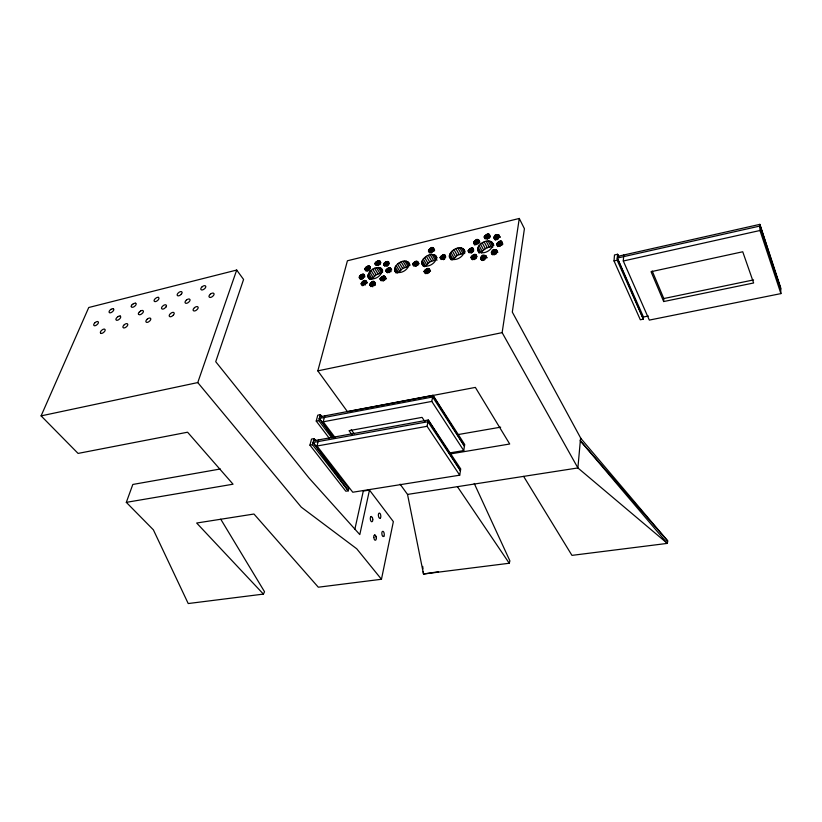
<?xml version="1.0" encoding="UTF-8"?>
<svg xmlns="http://www.w3.org/2000/svg" width="822" height="822" viewBox="0 0 822 822"><rect width="100%" height="100%" fill="white"/><g stroke="black" fill="none" stroke-linecap="round" stroke-linejoin="round"><path stroke-width="1.23" d="M473.616 243.035C478.589 233.006 482.401 247.309 473.616 243.035L474.664 244.966M470.914 257.492C477.222 264.16 478.538 247.73 470.914 257.492L471.972 259.423M468.119 250.957C474.376 257.522 475.691 241.288 468.119 250.957L469.177 252.878M463.865 249.282C466.495 256.176 453.014 263.687 449.336 256.834C449.192 250.032 461.574 243.682 464.933 251.203M440.089 257.656C446.079 264.201 447.661 248.08 440.089 257.656L441.178 259.557M428.478 251.049C433.523 241.206 436.821 255.282 428.478 251.049L429.567 252.929M663.683 301.551L651.055 271.702L742.739 251.768L753.63 282.974L663.683 301.551L663.806 298.54L652.185 270.983M424.039 271.537C429.916 278.216 431.684 261.899 424.039 271.537L425.149 273.418M435.979 255.981C438.434 262.742 425.19 270.294 421.645 263.441C421.624 256.762 433.697 250.391 437.078 257.872M412.613 264.222C418.347 270.757 420.186 254.738 412.613 264.222L413.733 266.092M617.445 256.423L759.826 224.365L780.715 289.169L759.867 226.05L617.322 258.057L643.472 316.994L643.359 319.162L640.328 319.768L614.024 260.923L614.486 254.974L617.61 254.265L618.637 256.577M396.05 272.945C389.947 265.804 406.119 255.765 409.767 264.407M780.9 293.608L759.99 230.499L759.826 224.365L780.643 287.495L780.9 293.608L649.329 320.097L623.302 260.995L623.734 255.005M385.682 270.664C391.149 277.168 393.255 261.262 385.682 270.664L386.823 272.503M383.555 264.273L383.658 265.218C385.508 266.862 389.381 264.427 388.755 262.054L387.368 261.478L384.686 262.629L383.555 264.273L384.696 266.112M617.322 258.057L643.359 319.162L617.158 260.225L617.61 254.265L618.606 256.618M379.99 278.997C385.436 285.594 387.614 269.534 379.99 278.997L381.141 280.836M374.976 263.523L375.068 264.468C376.908 266.092 380.74 263.667 380.134 261.314L378.11 260.841L375.582 262.413L374.976 263.523L376.116 265.352M369.766 284.833C375.007 274.928 377.709 289.262 369.766 284.833L370.928 286.652M367.896 276.264C368.297 270.428 377 264.797 381.85 268.969C383.535 275.308 373.167 281.925 368.266 277.435L367.896 276.264L369.633 278.997M364.917 269.277C365.081 267.119 368.307 265.013 370.106 266.564C370.691 268.907 366.879 271.352 365.05 269.708L366.078 271.096M580.599 437.849L577.887 467.944L667.361 543.393L667.7 540.927L580.897 438.475L512.312 312.103L524.415 228.711L519.278 218.457L347.418 260.769L317.826 370.856L347.47 411.688L475.363 387.409L509.712 444.003L450.374 453.939M361.177 283.96C366.417 274.116 369.027 288.347 361.177 283.96L362.348 285.768M359.224 277.497C359.378 275.329 362.625 273.192 364.423 274.774C365.009 277.127 361.187 279.603 359.358 277.939L360.385 279.305M400.098 484.179L407.527 494.423L577.887 467.944L502.139 332.633L519.278 218.457M318.576 439.883L317.015 446.007L352.772 492.234L459.714 475.188L460.731 468.961L428.272 420.001L313.49 440.808M448.658 453.097L463.731 450.559L464.718 444.527L432.937 395.32L319.727 416.816M459.714 475.188L427.08 426.299L428.272 420.001L460.454 470.667L427.943 421.727L313.059 442.483L348.312 490.826L345.836 491.217L309.945 445.154L311.538 439.061L314.066 438.599L315.617 440.613L314.066 438.599L312.483 444.702L348.312 490.826L348.816 488.638L313.059 442.483M463.731 450.559L431.786 401.413L432.937 395.32L464.451 446.182L432.629 396.985L319.306 418.439L333.249 438.064M354.816 529.45L363.293 491.063L369.479 490.076L359.8 534.598L308.815 477.798L215.724 361.69L243.579 279.459L236.695 270.048L88.745 307.51L41.1 415.881L78.08 453.415L187.57 432.208L233.047 484.209L126.311 502.355L132.825 484.456L220.317 468.992M523.624 476.38L571.958 555.374L667.361 543.393L580.332 440.808L580.897 438.475M335.397 437.962L323.221 421.799L324.741 415.86M331.698 437.736L318.741 420.587L320.282 414.678L317.775 415.151L316.234 421.059L329.211 438.177M407.527 494.423L423.505 574.013L509.25 563.255L509.897 560.881L474.243 483.47M496.724 244.113C504.297 234.352 503.259 250.7 496.724 244.113L497.752 246.066M496.827 250.33C490.231 263.307 489.604 242.469 497.865 252.282M499.273 235.308C492.676 248.09 492.203 227.56 500.29 237.26M486.059 255.899C479.442 268.856 478.887 248.059 487.107 257.841M484.179 237.024C491.679 227.417 490.549 243.456 484.179 237.024L485.216 238.966M492.316 242.459C495.142 249.467 481.394 256.947 477.592 250.094C477.325 242.696 491.237 236.489 493.868 245.377M369.479 490.076L393.358 521.621L381.459 579.274L356.727 548.777L301.284 507.164L197.763 382.569L236.695 270.048M126.311 502.355L153.375 529.83L188.217 603.543L263.42 594.101L264.54 591.758L220.738 519.185M489.861 241.062L492.964 246.898C488.34 246.323 483.542 248.963 481.25 252.971L478.106 247.165M459.806 247.771L463.002 253.505L457.248 255.416L453.138 259.639L449.911 253.926M432.064 254.45L435.341 260.112L429.69 261.982L425.591 266.174L422.272 260.543M404.866 261.006L408.215 266.585L402.667 268.424L398.578 272.585L395.177 267.037M378.192 267.438L381.624 272.925L376.178 274.743L372.089 278.863L368.616 273.397M139.401 312.052L140.541 311.096M132.239 304.633L133.37 303.678M374.277 535.194L374.873 534.927M370.773 516.689L371.369 516.442M117.926 316.665L116.796 317.621A2.959 1.49 -38.3 0 0 115.943 319.676L116.447 320.231A2.785 1.408 -38.3 0 0 118.687 319.676L119.827 318.72A2.959 1.49 -38.3 0 0 120.68 316.665L120.176 316.11M111.083 309.257L109.953 310.202A2.918 1.459 -38.3 0 0 109.1 312.216L109.593 312.761A2.754 1.367 -38.3 0 0 111.813 312.206L112.933 311.261A2.918 1.459 -38.3 0 0 113.785 309.247L113.292 308.702M614.024 260.923L617.158 260.225M623.302 260.995L759.99 230.499M41.1 415.881L197.763 382.569M663.806 298.54L753.569 279.912M317.826 370.856L502.139 332.633M643.472 316.994L648.332 316.018M316.234 421.059L318.741 420.587M323.221 421.799L431.786 401.413M309.945 445.154L312.483 444.702M317.015 446.007L427.08 426.299M457.833 434.612L500.66 427.163M438.527 571.732L423.505 574.013L423.238 571.475M381.459 579.274L318.309 587.206L253.967 514.027L196.664 523.028L263.42 594.101M158.358 297.43L158.903 297.965A2.969 1.51 -37.4 0 1 158.101 300.009L156.961 300.975A2.795 1.428 -37.4 0 1 154.67 301.54L154.125 301.006A2.969 1.51 -37.4 0 1 154.937 298.961L156.067 298.006A2.969 1.51 -37.4 0 1 158.533 297.369M135.62 303.123L136.144 303.657A2.939 1.48 -37.9 0 1 135.311 305.692L134.181 306.637A2.774 1.397 -37.9 0 1 131.921 307.202L131.407 306.668M100.89 333.311L100.397 332.746A2.969 1.49 -38.8 0 1 101.27 330.67L102.411 329.714A2.795 1.408 -38.8 0 1 104.651 329.17L105.144 329.735A2.969 1.49 -38.8 0 1 104.271 331.811L103.12 332.776A2.969 1.49 -38.8 0 1 100.716 333.372M394.909 271.096C399.893 275.576 410.507 268.989 408.647 262.537M580.332 440.808L667.7 540.927M319.306 418.439L333.753 437.612M321.792 416.692L320.282 414.678L321.741 416.744M352.052 434.776L349.052 430.697L422.056 417.37L424.871 421.604M351.251 429.762L354.251 433.841M457.433 486.665L509.25 563.255M362.379 281.771L364.136 284.494M359.276 276.983L360.437 278.792M361.844 282.306L363.601 285.029M361.454 282.871L363.211 285.594M361.228 283.436L362.399 285.255M361.043 274.877L363.365 278.504M364.393 280.713L366.15 283.446M360.416 275.329L362.163 278.052M363.694 280.949L365.451 283.682M359.892 275.863L362.214 279.49M363.005 281.309L365.348 284.946M359.502 276.418L361.248 279.141M363.653 274.25L364.814 276.069M369.808 284.309L370.979 286.128M363.077 274.188L364.824 276.922M362.42 274.281L364.167 277.004M366.109 280.888L367.27 282.706M361.721 274.517L363.468 277.24M365.646 280.682L366.807 282.501M365.06 280.631L366.807 283.354M371.595 282.172L373.918 285.82M368.266 277.435L369.427 279.264M370.958 282.634L372.705 285.368M370.424 283.169L372.756 286.816M370.034 283.734L371.791 286.477M365.574 267.653L367.886 271.291M374.257 281.545L375.418 283.374M365.194 268.219L366.92 270.941M373.661 281.484L375.407 284.227M364.968 268.763L366.119 270.582M372.993 281.576L375.315 285.234M368.02 274.887L370.917 279.449M372.284 281.802L374.606 285.46M368.102 266.081L369.818 268.815M367.403 266.318L369.705 269.955M366.725 266.677L369.027 270.315M369.653 271.897L373.116 277.374M366.098 267.129L367.824 269.863M372.726 269.267L376.178 274.743M369.335 266.04L370.486 267.869M368.759 265.989L370.486 268.722M371.051 270.489L374.513 275.966M381.131 277.322L383.432 281.001M374.555 268.311L377.997 273.788M380.596 277.867L382.333 280.61M380.216 278.432L381.367 280.271M375.192 262.978L376.342 264.797M383.165 276.264L384.891 279.018M382.456 276.5L384.758 280.179M376.414 267.684L379.856 273.171M381.768 276.86L384.069 280.538M377.411 261.077L379.117 263.821M381.007 268.095L382.723 270.849M376.723 261.437L379.004 265.095M376.106 261.889L378.387 265.547M379.754 267.571L382.62 272.154M384.912 276.428L386.063 278.268M384.439 276.223L386.165 278.987M375.582 262.413L377.298 265.157M383.843 276.171L385.569 278.925M385.898 270.109L387.614 272.863M379.815 260.985L380.956 262.824M379.353 260.8L380.494 262.629M378.767 260.749L379.908 262.578M378.11 260.841L380.381 264.499M384.686 262.629L386.957 266.307M384.162 263.163L385.867 265.917M387.45 268.547L389.155 271.311M383.771 263.718L384.912 265.557M386.813 269.01L389.094 272.688M386.289 269.544L387.994 272.298M386.7 261.581L388.395 264.335M390.594 268.106L391.724 269.945M390.111 267.9L391.251 269.75M386.001 261.817L388.261 265.485M389.515 267.849L390.656 269.698M385.313 262.177L387.583 265.845M388.847 267.951L391.118 271.63M388.138 268.188L390.419 271.866M394.509 269.914L396.214 272.688M387.963 261.53L389.094 263.369M387.368 261.478L389.063 264.242M394.601 268.537L397.437 273.151M397.612 264.109L400.992 269.657M396.204 265.527L399.595 271.075M399.297 262.865L402.667 268.424M401.146 261.899L404.516 267.469M403.047 261.262L406.407 266.831M407.763 261.663L409.993 265.383M406.469 261.139L409.264 265.794M412.829 263.667L413.939 265.527M414.38 262.084L416.6 265.825M413.743 262.557L415.963 266.287M413.209 263.091L414.884 265.896M417.925 261.961L419.035 263.831M417.586 261.632L418.696 263.502M417.093 261.437L418.213 263.307M416.487 261.386L418.151 264.191M415.798 261.478L418.018 265.218M415.079 261.725L417.299 265.465M421.645 263.441L423.309 266.256M425.169 269.842L427.389 273.603M424.635 270.387L426.299 273.202M424.255 270.962L425.919 273.788M427.954 268.66L429.618 271.486M427.255 268.753L429.474 272.524M426.526 269L428.745 272.76M421.717 262.054L424.481 266.739M425.817 269.369L428.036 273.13M429.433 269.256L430.543 271.137M423.289 259.022L426.597 264.653M429.084 268.917L430.194 270.798M428.581 268.712L429.69 270.602M426.392 256.341L429.69 261.982M424.697 257.594L427.995 263.225M428.272 255.365L431.56 261.016M428.704 249.98L430.338 252.796M428.498 250.535L429.587 252.416M430.204 254.717L433.492 260.369M435.054 255.108L436.688 257.933M430.944 248.049L432.567 250.874M430.235 248.419L432.413 252.179M433.718 254.584L436.985 260.245M429.608 248.881L431.242 251.707M429.084 249.415L431.262 253.176M433.471 247.946L434.55 249.826M432.968 247.751L434.602 250.576M432.351 247.71L433.985 250.535M431.663 247.812L433.831 251.573M441.198 255.981L443.377 259.762M440.674 256.515L442.308 259.362M440.294 257.091L441.383 258.981M443.294 254.892L444.918 257.738M442.555 255.139L444.723 258.93M441.846 255.508L444.014 259.3M444.62 254.841L445.709 256.741M443.993 254.789L445.616 257.635M449.367 255.437L452.069 260.204M449.336 256.834L450.959 259.69M450.918 252.395L454.145 258.108M452.326 250.946L455.542 256.67M454.042 249.693L457.248 255.416M138.569 314.117L139.103 314.672A2.805 1.428 -37.9 0 0 141.394 314.107L142.535 313.151A2.98 1.521 -37.9 0 0 143.367 311.076L142.833 310.531A2.98 1.521 -37.9 0 0 140.387 311.106M457.916 248.039L461.111 253.782M455.943 248.696L459.149 254.43M462.889 248.408L465.016 252.241M461.512 247.895L464.697 253.638M471.489 256.33L473.082 259.228M471.109 256.916L472.701 259.803M473.4 254.923L475.517 258.786M469.865 248.789L471.982 252.631M469.218 249.261L471.335 253.114M472.671 255.303L474.787 259.156M468.694 249.806L470.276 252.693M472.023 255.786L474.14 259.639M468.314 250.381L469.372 252.313M472.701 248.11L473.76 250.032M476.061 254.83L477.12 256.762M472.054 248.059L473.636 250.946M475.527 254.625L476.585 256.556M471.335 248.162L472.917 251.049M474.88 254.573L476.462 257.471M474.15 254.676L476.267 258.54M470.595 248.408L472.701 252.262M480.685 257.666L482.267 260.574M480.49 258.252L481.548 260.184M474.715 240.836L476.801 244.689M474.181 241.38L475.753 244.268M482.257 256.043L484.363 259.927M477.592 248.696L479.688 252.56M473.811 241.945L475.383 244.843M481.6 256.526L483.706 260.399M473.616 242.511L474.664 244.442M477.592 250.094L479.164 253.217M481.065 257.081L482.648 259.988M485.679 255.56L486.727 257.502M476.822 239.736L478.907 243.6M485.134 255.365L486.182 257.307M484.477 255.313L486.049 258.221M476.072 239.983L478.168 243.846M479.103 245.624L482.247 251.429M483.747 255.416L485.319 258.324M475.352 240.363L476.924 243.25M482.987 255.663L485.093 259.547M478.712 239.87L479.75 241.802M478.188 239.675L479.75 242.572M480.521 244.175L483.644 249.98M477.541 239.634L479.103 242.531M484.179 241.894L487.292 247.71M482.247 242.901L485.37 248.706M491.803 251.522L493.364 254.44M486.182 241.226L489.285 247.052M491.433 252.107L492.47 254.06M491.237 252.683L492.275 254.635M485.905 234.876L487.97 238.75M493.724 250.104L495.8 254.008M485.268 235.349L487.333 239.223M488.114 240.949L491.227 246.775M492.995 250.484L495.07 254.378M484.733 235.883L486.285 238.791M492.337 250.967L494.412 254.861M484.363 236.459L485.401 238.401M488.751 234.178L490.292 237.096M488.104 234.136L489.645 237.055M496.437 249.991L497.474 251.953M495.892 249.796L496.93 251.748M487.374 234.249L489.439 238.133M491.299 241.576L493.364 245.47M495.224 249.744L496.786 252.673M486.634 234.496L488.689 238.38M494.495 249.857L496.56 253.751M496.735 244.648L497.762 246.6M489.285 234.373L490.313 236.315M498.471 241.935L500.516 245.84M494.834 235.965L496.878 239.86M497.813 242.408L499.868 246.323M494.299 236.51L495.841 239.428M497.279 242.963L498.831 245.891M493.93 237.085L495.471 240.003M496.909 243.548L498.451 246.477M493.745 237.65L494.772 239.603M501.358 241.236L502.9 244.175M497.69 234.753L499.221 237.681M500.701 241.195L502.232 244.124M496.961 234.856L498.492 237.784M499.961 241.298L502.006 245.213M496.2 235.113L498.245 239.007M499.201 241.555L501.245 245.459M495.481 235.482L497.526 239.387M498.892 234.979L499.91 236.931M498.348 234.794L499.365 236.746M372.541 517.952L372.787 519.298M376.034 536.406L376.291 537.752M373.815 537.413L374.072 538.77A2.6 1.182 82.2 0 0 375.243 540.249L375.829 539.972A2.6 1.182 82.2 0 0 376.25 537.896M422.714 566.389L422.981 568.927M111.011 309.421A2.754 1.367 -38.3 0 1 113.22 308.867M373.825 537.454A2.6 1.182 82.2 0 1 374.267 535.358M374.842 535.101A2.6 1.182 82.2 0 1 376.003 536.581M370.753 516.863A2.589 1.182 81.8 0 0 370.311 518.929L370.558 520.244A2.589 1.182 81.8 0 0 371.729 521.744L372.325 521.497A2.589 1.182 81.8 0 0 372.746 519.432M371.328 516.617A2.589 1.182 81.8 0 1 372.5 518.127M138.384 314.168A2.98 1.521 -37.9 0 1 139.216 312.103M131.222 306.709A2.939 1.48 -37.9 0 1 132.054 304.674M133.298 303.842A2.774 1.397 -37.9 0 1 135.548 303.277M117.967 316.634A2.959 1.49 -38.3 0 1 120.341 316.049M166.044 306.925L164.462 308.456A2.826 1.459 -37.4 0 1 162.129 309.031L161.574 308.476A3 1.552 -37.4 0 1 162.386 306.401L163.527 305.424A2.826 1.459 -37.4 0 1 165.859 304.849L166.414 305.404A3 1.552 -37.4 0 1 166.044 306.925M194.485 307.685L193.941 308.209A3.062 1.623 -37 0 0 193.16 310.336L193.756 310.901A2.887 1.531 -37 0 0 196.17 310.326L197.331 309.329A3.062 1.623 -37 0 0 198.112 307.202L197.506 306.637A2.887 1.531 -37 0 0 195.102 307.223L194.485 307.685M210.35 294.194L209.805 294.718A3.052 1.613 -36.4 0 0 209.055 296.824L209.661 297.379A2.877 1.521 -36.4 0 0 212.086 296.783L213.247 295.797A3.052 1.613 -36.4 0 0 213.997 293.69L213.381 293.146A2.877 1.521 -36.4 0 0 210.966 293.731L210.35 294.194M186.409 300.092L185.875 300.616A3.021 1.582 -37 0 0 185.094 302.702L185.669 303.256A2.846 1.49 -37 0 0 188.053 302.671L189.204 301.695A3.021 1.582 -37 0 0 189.985 299.598L189.399 299.054A2.846 1.49 -37 0 0 187.026 299.64L186.409 300.092M202.14 286.775L201.606 287.299A3.011 1.572 -36.5 0 0 200.845 289.365L201.441 289.899A2.836 1.48 -36.5 0 0 203.825 289.303L204.976 288.337A3.011 1.572 -36.5 0 0 205.726 286.262L205.13 285.727A2.836 1.48 -36.5 0 0 202.746 286.323L202.14 286.775M173.36 315.124L172.199 316.11A2.856 1.5 -37.5 0 1 169.825 316.675L169.26 316.11A3.031 1.593 -37.5 0 1 170.062 313.994L171.223 313.018A2.856 1.5 -37.5 0 1 173.586 312.442L174.161 313.007A3.031 1.582 -37.5 0 1 173.36 315.124M181.272 294.235L180.131 295.201A2.815 1.459 -37 0 1 177.788 295.786L177.213 295.252A2.99 1.541 -36.9 0 1 178.004 293.197L179.145 292.231A2.815 1.459 -36.9 0 1 181.477 291.646L182.052 292.18A2.99 1.541 -37 0 1 181.272 294.235M147.282 319.131L146.737 319.655A3.011 1.552 -37.9 0 0 145.905 321.751L146.45 322.316A2.836 1.469 -37.9 0 0 148.772 321.762L149.933 320.786A3.011 1.552 -37.9 0 0 150.755 318.679L150.21 318.114A2.836 1.469 -37.9 0 0 147.888 318.679L147.282 319.131M124.338 324.69L123.793 325.214A2.99 1.521 -38.4 0 0 122.94 327.3L123.454 327.865A2.815 1.439 -38.4 0 0 125.735 327.32L126.886 326.355A2.99 1.521 -38.4 0 0 127.739 324.258L127.215 323.693A2.815 1.439 -38.4 0 0 124.944 324.248L124.338 324.69M95.126 322.573L94.602 323.087A2.939 1.459 -38.7 0 0 93.718 325.132L94.201 325.676A2.764 1.377 -38.7 0 0 96.41 325.142L97.541 324.187A2.939 1.459 -38.7 0 0 98.414 322.142L97.931 321.597A2.764 1.377 -38.7 0 0 95.722 322.142L95.126 322.573M383.823 536.304L383.247 536.561A2.558 1.151 82.1 0 1 382.107 535.101L381.86 533.766A2.723 1.223 82.1 0 1 382.302 531.577L382.877 531.32A2.558 1.151 82.1 0 1 384.018 532.779L384.264 534.115A2.723 1.223 82.1 0 1 383.823 536.304M380.37 518.066L379.785 518.312A2.558 1.151 81.7 0 1 378.644 516.822L378.387 515.486A2.713 1.223 81.7 0 1 378.839 513.329L379.425 513.082A2.558 1.151 81.7 0 1 380.565 514.572L380.812 515.908A2.713 1.223 81.7 0 1 380.37 518.066"/></g></svg>
